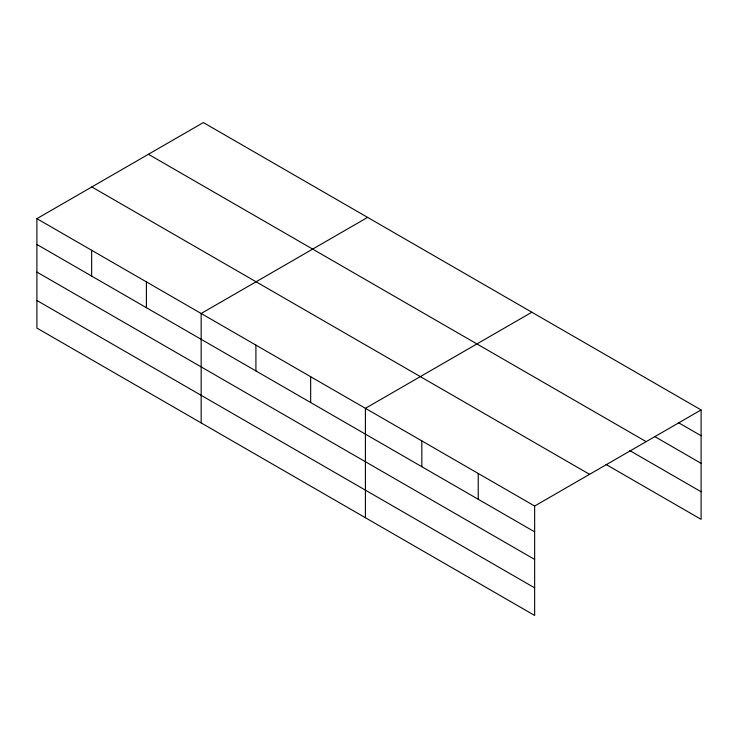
<?xml version="1.0" encoding="UTF-8"?>
<svg xmlns="http://www.w3.org/2000/svg" width="738" height="738" viewBox="0 0 738 738"><rect width="100%" height="100%" fill="white"/><g stroke="black" fill="none" stroke-linecap="round" stroke-linejoin="round"><path stroke-width="1.11" d="M534.644 559.432L534.644 506.028L36.9 218.66L36.9 328.069L534.644 615.437L534.644 559.432L36.9 272.064M606.092 464.488L701.1 519.34L701.1 409.931L203.356 122.563L36.9 218.66M367.607 217.387L201.16 313.493L201.16 422.902M531.867 312.22L365.411 408.326L365.411 517.735M534.644 506.028L701.1 409.931M678.342 422.606L701.1 435.743M654.588 436.472L701.1 463.335M148.421 154.27L646.174 441.647M629.846 450.614L701.1 491.757M91.826 186.945L589.579 474.322M36.9 244.472L534.644 531.849M36.9 300.486L534.644 587.854M478.233 473.464L478.233 499.275M421.822 440.89L421.822 466.711M310.661 376.712L310.661 402.533M255.911 345.107L255.911 370.919M146.401 281.879L146.401 307.7M91.65 250.274L91.65 276.086"/></g></svg>
